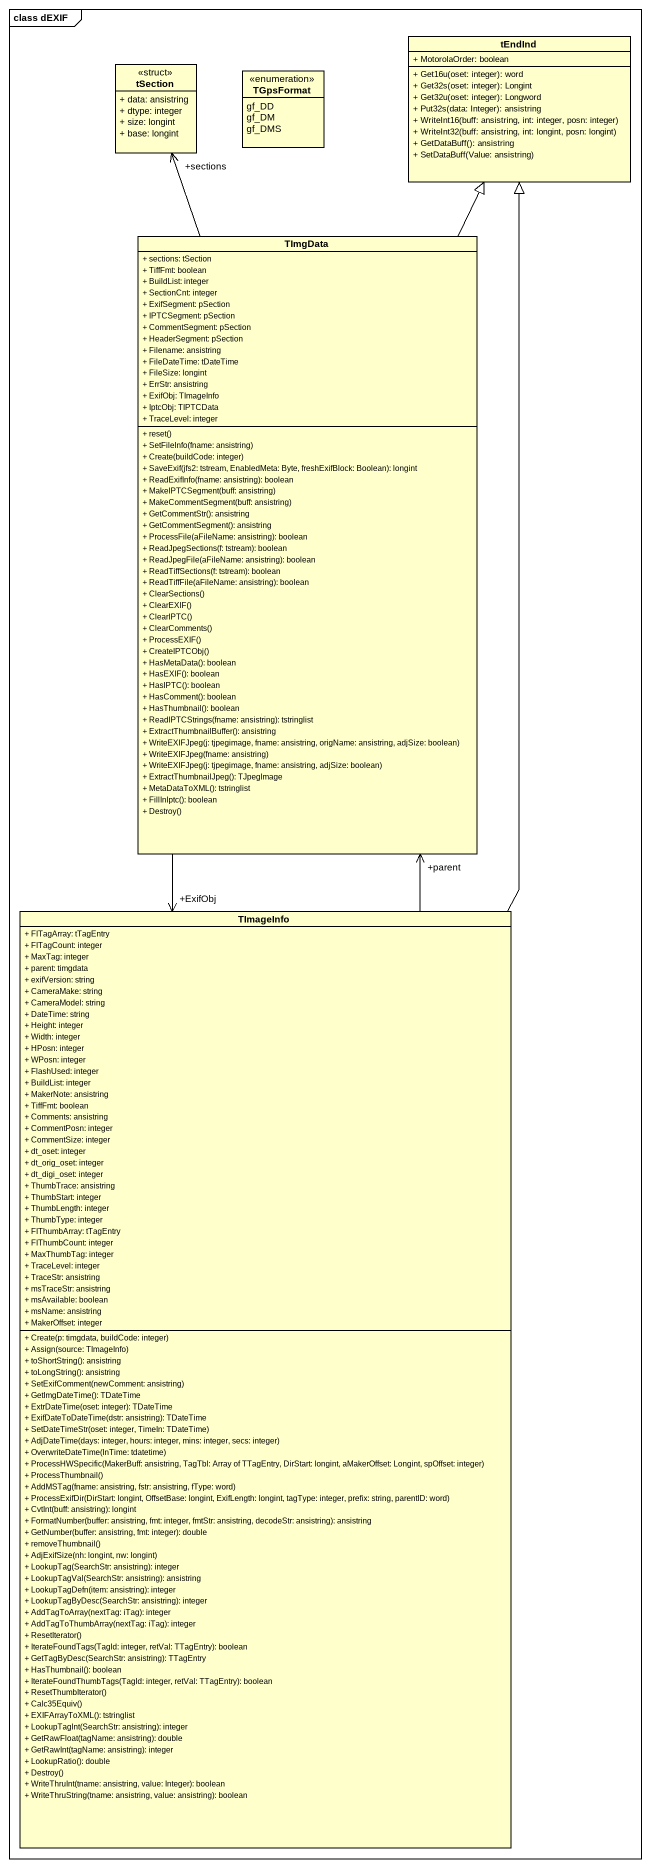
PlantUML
@startuml
mainframe class dEXIF
hide circle
hide empty members
skinparam classAttributeIconSize 0
class tEndInd {
  + MotorolaOrder: boolean
  + Get16u(oset: integer): word
  + Get32s(oset: integer): Longint
  + Get32u(oset: integer): Longword
  + Put32s(data: Integer): ansistring
  + WriteInt16(buff: ansistring, int: integer, posn: integer)
  + WriteInt32(buff: ansistring, int: longint, posn: longint)
  + GetDataBuff(): ansistring
  + SetDataBuff(Value: ansistring)
}
class tSection <<struct>> {
  + data: ansistring
  + dtype: integer
  + size: longint
  + base: longint
}
enum TGpsFormat {
  gf_DD
  gf_DM
  gf_DMS
}
class TImgData {
  + sections: tSection
  + TiffFmt: boolean
  + BuildList: integer
  + SectionCnt: integer
  + ExifSegment: pSection
  + IPTCSegment: pSection
  + CommentSegment: pSection
  + HeaderSegment: pSection
  + Filename: ansistring
  + FileDateTime: tDateTime
  + FileSize: longint
  + ErrStr: ansistring
  + ExifObj: TImageInfo
  + IptcObj: TIPTCData
  + TraceLevel: integer
  + reset()
  + SetFileInfo(fname: ansistring)
  + Create(buildCode: integer)
  + SaveExif(jfs2: tstream, EnabledMeta: Byte, freshExifBlock: Boolean): longint
  + ReadExifInfo(fname: ansistring): boolean
  + MakeIPTCSegment(buff: ansistring)
  + MakeCommentSegment(buff: ansistring)
  + GetCommentStr(): ansistring
  + GetCommentSegment(): ansistring
  + ProcessFile(aFileName: ansistring): boolean
  + ReadJpegSections(f: tstream): boolean
  + ReadJpegFile(aFileName: ansistring): boolean
  + ReadTiffSections(f: tstream): boolean
  + ReadTiffFile(aFileName: ansistring): boolean
  + ClearSections()
  + ClearEXIF()
  + ClearIPTC()
  + ClearComments()
  + ProcessEXIF()
  + CreateIPTCObj()
  + HasMetaData(): boolean
  + HasEXIF(): boolean
  + HasIPTC(): boolean
  + HasComment(): boolean
  + HasThumbnail(): boolean
  + ReadIPTCStrings(fname: ansistring): tstringlist
  + ExtractThumbnailBuffer(): ansistring
  + WriteEXIFJpeg(j: tjpegimage, fname: ansistring, origName: ansistring, adjSize: boolean)
  + WriteEXIFJpeg(fname: ansistring)
  + WriteEXIFJpeg(j: tjpegimage, fname: ansistring, adjSize: boolean)
  + ExtractThumbnailJpeg(): TJpegImage
  + MetaDataToXML(): tstringlist
  + FillInIptc(): boolean
  + Destroy()
}
class TImageInfo {
  + FITagArray: tTagEntry
  + FITagCount: integer
  + MaxTag: integer
  + parent: timgdata
  + exifVersion: string
  + CameraMake: string
  + CameraModel: string
  + DateTime: string
  + Height: integer
  + Width: integer
  + HPosn: integer
  + WPosn: integer
  + FlashUsed: integer
  + BuildList: integer
  + MakerNote: ansistring
  + TiffFmt: boolean
  + Comments: ansistring
  + CommentPosn: integer
  + CommentSize: integer
  + dt_oset: integer
  + dt_orig_oset: integer
  + dt_digi_oset: integer
  + ThumbTrace: ansistring
  + ThumbStart: integer
  + ThumbLength: integer
  + ThumbType: integer
  + FIThumbArray: tTagEntry
  + FIThumbCount: integer
  + MaxThumbTag: integer
  + TraceLevel: integer
  + TraceStr: ansistring
  + msTraceStr: ansistring
  + msAvailable: boolean
  + msName: ansistring
  + MakerOffset: integer
  + Create(p: timgdata, buildCode: integer)
  + Assign(source: TImageInfo)
  + toShortString(): ansistring
  + toLongString(): ansistring
  + SetExifComment(newComment: ansistring)
  + GetImgDateTime(): TDateTime
  + ExtrDateTime(oset: integer): TDateTime
  + ExifDateToDateTime(dstr: ansistring): TDateTime
  + SetDateTimeStr(oset: integer, TimeIn: TDateTime)
  + AdjDateTime(days: integer, hours: integer, mins: integer, secs: integer)
  + OverwriteDateTime(InTime: tdatetime)
  + ProcessHWSpecific(MakerBuff: ansistring, TagTbl: Array of TTagEntry, DirStart: longint, aMakerOffset: Longint, spOffset: integer)
  + ProcessThumbnail()
  + AddMSTag(fname: ansistring, fstr: ansistring, fType: word)
  + ProcessExifDir(DirStart: longint, OffsetBase: longint, ExifLength: longint, tagType: integer, prefix: string, parentID: word)
  + CvtInt(buff: ansistring): longint
  + FormatNumber(buffer: ansistring, fmt: integer, fmtStr: ansistring, decodeStr: ansistring): ansistring
  + GetNumber(buffer: ansistring, fmt: integer): double
  + removeThumbnail()
  + AdjExifSize(nh: longint, nw: longint)
  + LookupTag(SearchStr: ansistring): integer
  + LookupTagVal(SearchStr: ansistring): ansistring
  + LookupTagDefn(item: ansistring): integer
  + LookupTagByDesc(SearchStr: ansistring): integer
  + AddTagToArray(nextTag: iTag): integer
  + AddTagToThumbArray(nextTag: iTag): integer
  + ResetIterator()
  + IterateFoundTags(TagId: integer, retVal: TTagEntry): boolean
  + GetTagByDesc(SearchStr: ansistring): TTagEntry
  + HasThumbnail(): boolean
  + IterateFoundThumbTags(TagId: integer, retVal: TTagEntry): boolean
  + ResetThumbIterator()
  + Calc35Equiv()
  + EXIFArrayToXML(): tstringlist
  + LookupTagInt(SearchStr: ansistring): integer
  + GetRawFloat(tagName: ansistring): double
  + GetRawInt(tagName: ansistring): integer
  + LookupRatio(): double
  + Destroy()
  + WriteThruInt(tname: ansistring, value: Integer): boolean
  + WriteThruString(tname: ansistring, value: ansistring): boolean
}
TImgData -up-|> tEndInd
TImgData -up-> "+sections" tSection
TImgData --> "+ExifObj" TImageInfo
TImageInfo -up-|> tEndInd
TImageInfo -up-> "+parent" TImgData
@enduml
